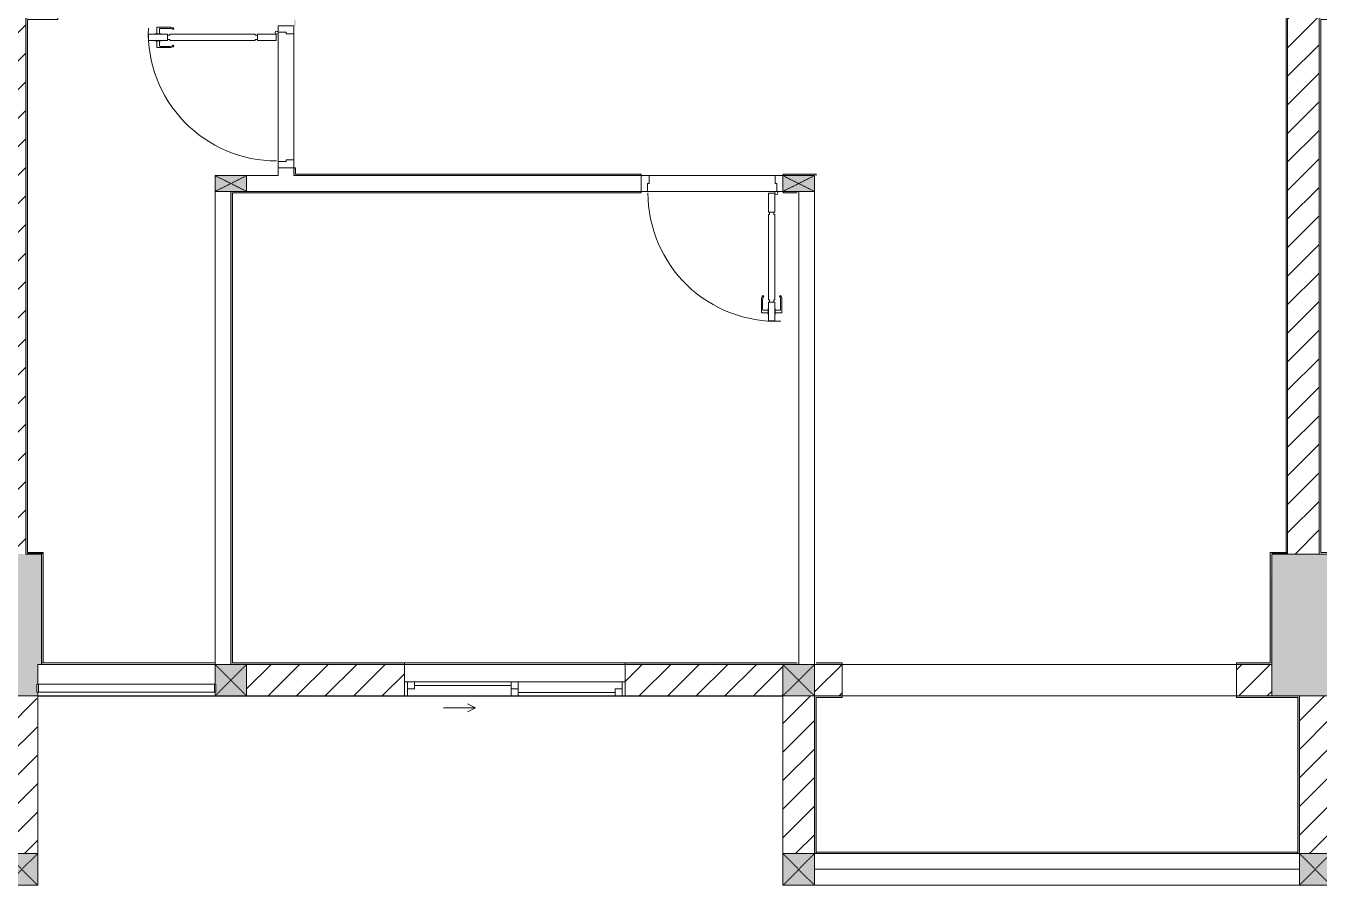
# Model space of a CAD drawing. Header units: millimetres. Extents: x 31157 to 224036, y 218 to 80529.
# Drawn here: x 149534 to 157734, y 23337 to 28787 of the extents above; entities that cross this region are included whole.
import ezdxf

# ---------------------------------------------------------------- set-up
doc = ezdxf.new("R2010")
doc.units = ezdxf.units.MM
doc.linetypes.add('IMPORT-Dash _2_', pattern=[6, 3, -3])
for name, color, linetype, lineweight in [('A-DETL-GENF-7', 170, 'Continuous', 9), ('A-DOOR-2', 170, 'Continuous', 9), ('A-FLOR-1', 170, 'Continuous', 9), ('A-FLOR-HRAL-5', 170, 'Continuous', 9), ('A-GLAZ-5', 170, 'Continuous', 9), ('A-WALL-1', 170, 'Continuous', 9), ('A-WALL-PATT-3', 170, 'Continuous', 9), ('A_1404_dwg-1', 170, 'Continuous', 9), ('I-WALL', 170, 'Continuous', 9), ('I-WALL-1', 170, 'Continuous', 9), ('S-COLS-1', 170, 'Continuous', 9), ('S-COLS-2', 170, 'Continuous', 9), ('S-COLS-4', 170, 'Continuous', 9), ('S-COLS-9', 170, 'IMPORT-Dash _2_', 9), ('S-COLS-HDLN-2', 170, 'IMPORT-Dash _2_', 9)]:
    doc.layers.add(name, color=color, linetype=linetype, lineweight=lineweight)
pattern_1 = [(45, (0, 0), (-90.50967, 90.50967), [])]

# ---------------------------------------------------------------- blocks, each defined once
blk = doc.blocks.new('A_1404_dwg_NCV_TKTC_KET CAU_rvt-1-TKTC_MB HOÀN THIỆN SÀN TẦNG 3-4-4819833-KeyPlan-CH2-Tầng 1_ Tầng 2')
at = {"layer": 'S-COLS-1'}
for points in [[(52927.6, 24536.9), (52922.6, 24561.9), (52927.6, 24736.9), (52952.6, 24736.9), (52952.6, 25436.9), (52552.6, 25436.9), (52552.6, 24536.9), (52922.6, 24536.9)], [(60752.6, 24536.9), (61127.6, 24536.9), (61122.6, 24561.9), (61127.6, 24736.9), (61152.6, 24736.9), (61152.6, 25436.9), (60752.6, 25436.9), (60752.6, 24561.9)]]:
    blk.add_hatch(color=256, dxfattribs=at).paths.add_polyline_path(points)
at = {"layer": 'A-FLOR-1'}
blk.add_line((57852.6, 23336.9), (60927.6, 23336.9), dxfattribs=at)
at = {"layer": 'A-FLOR-1', "flags": 128}
blk.add_lwpolyline([(52927.6, 24535.3), (54052.6, 24535.3), (57652.6, 24535.3)], dxfattribs=at)
at = {"layer": 'S-COLS-2'}
for p, q in [((61052.6, 25436.9), (60852.6, 25436.9)), ((60752.6, 24736.9), (60752.6, 24536.9)), ((52727.6, 24536.9), (52927.6, 24536.9)), ((60927.6, 24536.9), (61127.6, 24536.9))]:
    blk.add_line(p, q, dxfattribs=at)
blk = doc.blocks.new('A_1404_dwg_DOOR_CW_01 CANH MO-PANEL KINH - DIW_01-900x2200-CỬA GỖ VÂN LAMINATE-V58-TKTC_MB HOÀN THIỆN SÀN TẦNG 3-4-4819849-KeyPlan-CH2-Tầng 1_ Tầng 2')
at = {"layer": 'A-DETL-GENF-7'}
for p, q in [((109882.1, 56930.3), (109882.1, 56969.3)), ((109965.6, 56973.3), (109886.1, 56973.3)), ((109899.1, 56930.3), (109899.1, 56961.3)), ((109903.1, 56965.3), (109965.6, 56965.3)), ((109991.4, 56965.2), (109986.8, 56958.6)), ((109882.1, 56886.3), (109882.1, 56847.3)), ((109965.6, 56843.3), (109886.1, 56843.3)), ((109899.1, 56886.3), (109899.1, 56855.3)), ((109903.1, 56851.3), (109965.6, 56851.3)), ((109991.4, 56851.4), (109986.8, 56858))]:
    blk.add_line(p, q, dxfattribs=at)
at = {"layer": 'A-DETL-GENF-7', "flags": 128}
for points in [[(109830.6, 56888.3), (109830.6, 56928.3), (109950.6, 56928.3), (109950.6, 56888.3)], [(109910.3, 56930.3), (109910.3, 56928.3), (109870.8, 56928.3), (109870.8, 56930.3)], [(110506.6, 56922.3), (110506.6, 56928.3), (109964.6, 56928.3), (109964.6, 56922.3), (109950.6, 56922.3), (109950.6, 56894.3), (109964.6, 56894.3), (109964.6, 56888.3), (110506.6, 56888.3), (110506.6, 56894.3), (110520.6, 56894.3), (110520.6, 56922.3)], [(110520.6, 56928.3), (110520.6, 56888.3), (110640.6, 56888.3), (110640.6, 56928.3)], [(109910.3, 56886.3), (109910.3, 56888.3), (109870.8, 56888.3), (109870.8, 56886.3)]]:
    blk.add_lwpolyline(points, close=True, dxfattribs=at)
at = {"layer": 'A-DETL-GENF-7'}
blk.add_circle((110642.6, 56878.3), 10, dxfattribs=at)
for centre, radius, start, end in [((110642.6, 56878.3), 814, 90, 182), ((109886.1, 56969.3), 4, 90, 180), ((109903.1, 56961.3), 4, 90, 180), ((109965.6, 56928.3), 45, 55, 90), ((109965.6, 56928.3), 37, 55, 90), ((109886.1, 56847.3), 4, 180, 270), ((109903.1, 56855.3), 4, 180, 270), ((109965.6, 56888.3), 37, 270, 305), ((109965.6, 56888.3), 45, 270, 305)]:
    blk.add_arc(centre, radius, start, end, dxfattribs=at)
at = {"layer": 'A-DOOR-2'}
blk.add_line((110652.6, 56878.3), (110652.6, 56903.3), dxfattribs=at)
at = {"layer": 'A-DOOR-2', "flags": 128}
blk.add_lwpolyline([(110752.6, 57685.3), (110752.6, 57735.3), (110652.6, 57735.3), (110652.6, 57695.3), (110702.6, 57695.3), (110702.6, 57685.3)], close=True, dxfattribs=at)
blk.add_lwpolyline([(110752.6, 56836.9), (110752.6, 56885.3), (110702.6, 56885.3), (110702.6, 56875.3), (110652.6, 56875.3), (110652.6, 56836.9)], dxfattribs=at)
blk = doc.blocks.new('A_1404_dwg_Railing - 50 x 10mm-901205-TKTC_MB HOÀN THIỆN SÀN TẦNG 3-4-4819861-KeyPlan-CH2-Tầng 1_ Tầng 2')
at = {"layer": 'A-FLOR-HRAL-5', "flags": 128}
blk.add_lwpolyline([(107527.5, 61566.9), (107477.5, 61566.9), (107477.5, 61556.9), (107527.5, 61556.9)], close=True, dxfattribs=at)
blk = doc.blocks.new('A_1404_dwg_Railing - 50 x 10mm-901205-TKTC_MB HOÀN THIỆN SÀN TẦNG 3-4-V84-KeyPlan-CH2-Tầng 1_ Tầng 2')
at = {"layer": 'A-FLOR-HRAL-5'}
blk.add_line((62257.6, 24561.9), (62257.6, 24611.9), dxfattribs=at)
at = {"layer": 'A-FLOR-HRAL-5', "flags": 128}
blk.add_lwpolyline([(62247.6, 24611.9), (62247.6, 24561.9), (62257.6, 24561.9)], dxfattribs=at)
blk = doc.blocks.new('A_1404_dwg_Railing - Railing-883263-TKTC_MB HOÀN THIỆN SÀN TẦNG 3-4-4819867-KeyPlan-CH2-Tầng 1_ Tầng 2')
at = {"layer": 'A-FLOR-HRAL-5'}
for p, q in [((54047.6, 24611.9), (52932.6, 24611.9)), ((52932.6, 24561.9), (54047.6, 24561.9))]:
    blk.add_line(p, q, dxfattribs=at)
at = {"rotation": 90.00000000000001}
blk.add_blockref('A_1404_dwg_Railing - 50 x 10mm-901205-TKTC_MB HOÀN THIỆN SÀN TẦNG 3-4-4819861-KeyPlan-CH2-Tầng 1_ Tầng 2', (114489.5, -82915.6), dxfattribs=at)
blk.add_blockref('A_1404_dwg_Railing - 50 x 10mm-901205-TKTC_MB HOÀN THIỆN SÀN TẦNG 3-4-V84-KeyPlan-CH2-Tầng 1_ Tầng 2', (-8200, 0))
blk = doc.blocks.new('A_1404_dwg_G1_SOF - BO TRU - 100x200-745959-TKTC_MB HOÀN THIỆN SÀN TẦNG 3-4-4819847-KeyPlan-CH2-Tầng 1_ Tầng 2')
at = {"layer": 'S-COLS-1'}
blk.add_hatch(color=256, dxfattribs=at).paths.add_polyline_path([(111052.6, 40036.9), (111052.6, 40236.9), (110952.6, 40236.9), (110952.6, 40036.9)])
at = {"layer": 'S-COLS-1', "flags": 128}
blk.add_lwpolyline([(110952.6, 40036.9), (111052.6, 40036.9), (111052.6, 40236.9), (110952.6, 40236.9)], close=True, dxfattribs=at)
at = {"layer": 'S-COLS-HDLN-2'}
for p, q in [((110952.6, 40036.9), (111052.6, 40236.9)), ((111052.6, 40036.9), (110952.6, 40236.9))]:
    blk.add_line(p, q, dxfattribs=at)
blk = doc.blocks.new('A_1404_dwg_DOOR_CW_01 CANH MO-PANEL KINH - DIG_01-900x2200-CỬA NHÔM KÍNH-901215-TKTC_MB HOÀN THIỆN SÀN TẦNG 3-4-4819898-KeyPlan-CH2-Tầng 1_ Tầng 2')
at = {"layer": 'A-DETL-GENF-7'}
for p, q in [((37864.6, 68823.9), (37864.6, 68903.4)), ((37907.6, 68907.4), (37868.6, 68907.4)), ((37872.6, 68886.4), (37872.6, 68823.9)), ((37907.6, 68890.4), (37876.6, 68890.4)), ((37951.6, 68907.4), (37990.6, 68907.4)), ((37951.6, 68890.4), (37982.6, 68890.4)), ((37986.6, 68886.4), (37986.6, 68823.9)), ((37994.6, 68823.9), (37994.6, 68903.4)), ((37872.7, 68798.1), (37879.3, 68802.7)), ((37986.4, 68798.1), (37979.9, 68802.7))]:
    blk.add_line(p, q, dxfattribs=at)
at = {"layer": 'A-DETL-GENF-7', "flags": 128}
for points in [[(37907.6, 68879.2), (37909.6, 68879.2), (37909.6, 68918.7), (37907.6, 68918.7)], [(37949.6, 68958.9), (37909.6, 68958.9), (37909.6, 68838.9), (37949.6, 68838.9)], [(37951.6, 68879.2), (37949.6, 68879.2), (37949.6, 68918.7), (37951.6, 68918.7)], [(37915.6, 68282.9), (37909.6, 68282.9), (37909.6, 68824.9), (37915.6, 68824.9), (37915.6, 68838.9), (37943.6, 68838.9), (37943.6, 68824.9), (37949.6, 68824.9), (37949.6, 68282.9), (37943.6, 68282.9), (37943.6, 68268.9), (37915.6, 68268.9)], [(37909.6, 68268.9), (37949.6, 68268.9), (37949.6, 68148.9), (37909.6, 68148.9)]]:
    blk.add_lwpolyline(points, close=True, dxfattribs=at)
at = {"layer": 'A-DETL-GENF-7'}
blk.add_circle((37959.6, 68146.9), 10, dxfattribs=at)
for centre, radius, start, end in [((37959.6, 68146.9), 814, 88, 180), ((37868.6, 68903.4), 4, 90, 180), ((37876.6, 68886.4), 4, 90, 180), ((37982.6, 68886.4), 4, 0, 90), ((37990.6, 68903.4), 4, 0, 90), ((37909.6, 68823.9), 45, 180, 215), ((37909.6, 68823.9), 37, 180, 215), ((37949.6, 68823.9), 37, 325, 0), ((37949.6, 68823.9), 45, 325, 0)]:
    blk.add_arc(centre, radius, start, end, dxfattribs=at)
at = {"layer": 'A-DOOR-2'}
blk.add_line((37959.6, 68136.9), (37934.6, 68136.9), dxfattribs=at)
at = {"layer": 'A-DOOR-2', "flags": 128}
for points in [[(37102.6, 68036.9), (37102.6, 68136.9), (37142.6, 68136.9), (37142.6, 68086.9), (37152.6, 68086.9), (37152.6, 68036.9)], [(37952.6, 68036.9), (37952.6, 68086.9), (37962.6, 68086.9), (37962.6, 68136.9), (38002.6, 68136.9), (38002.6, 68036.9)]]:
    blk.add_lwpolyline(points, close=True, dxfattribs=at)
blk = doc.blocks.new('A_1404_dwg_NCV_TKTC_TANG 3 - 4_rvt-1-TKTC_MB HOÀN THIỆN SÀN TẦNG 3-4-4819943-KeyPlan-CH2-Tầng 1_ Tầng 2')
at = {"layer": 'A-WALL-PATT-3'}
for points in [[(60842.6, 25446.9), (60852.6, 25446.9), (60852.6, 32236.9), (60842.6, 32236.9), (60842.6, 28836.9)], [(52862.6, 25436.9), (52862.6, 28836.9), (52852.6, 28836.9), (52852.6, 25436.9)], [(54152.6, 24736.9), (54162.6, 24736.9), (54162.6, 27736.9), (54152.6, 27736.9), (54152.6, 24746.9)], [(52952.6, 25436.9), (52962.6, 25436.9), (52962.6, 25446.9), (52862.6, 25446.9), (52862.6, 25436.9), (52927.6, 25436.9)], [(52962.6, 24746.9), (52962.6, 25436.9), (52952.6, 25436.9), (52952.6, 24746.9)], [(60752.6, 24746.9), (60747.2, 25446.9), (60742.6, 25446.9), (60742.6, 24746.9)], [(60842.6, 25436.9), (60852.6, 25436.9), (60852.6, 25446.9), (60752.6, 25446.9), (60752.6, 25436.9)], [(57852.6, 23536.9), (57862.6, 23536.9), (57862.6, 24536.9), (57852.6, 24536.9), (57852.6, 24526.3)], [(60927.6, 23536.9), (60927.6, 24526.9), (60917.6, 24526.9), (60917.6, 23536.9)]]:
    blk.add_hatch(color=256, dxfattribs=at).paths.add_polyline_path(points)
h = blk.add_hatch(color=256, dxfattribs=at)
h.paths.add_polyline_path([(54562.6, 27836.9), (54562.6, 27886.9), (54552.6, 27886.9), (54552.6, 27836.9)])
h.paths.add_polyline_path([(54562.6, 28786.9), (54562.6, 28826.9), (54552.6, 28826.9), (54552.6, 28786.9)])
h = blk.add_hatch(color=256, dxfattribs=at)
h.paths.add_polyline_path([(57862.6, 27836.9), (57862.6, 27846.9), (57654.2, 27846.9), (57654.2, 27836.9), (57852.6, 27836.9)])
h.paths.add_polyline_path([(54562.6, 27836.9), (56754.2, 27836.9), (56754.2, 27846.9), (54562.6, 27846.9)])
h = blk.add_hatch(color=256, dxfattribs=at)
h.paths.add_polyline_path([(57742.6, 27726.9), (57742.6, 27736.9), (57654.2, 27736.9), (57654.2, 27726.9)])
h.paths.add_polyline_path([(54552.6, 27726.9), (56754.2, 27726.9), (56754.2, 27736.9), (54162.6, 27736.9), (54162.6, 27726.9)])
h = blk.add_hatch(color=256, dxfattribs=at)
h.paths.add_polyline_path([(54162.6, 24736.9), (55252.6, 24736.9), (55252.6, 24746.9), (54162.6, 24746.9)])
h.paths.add_polyline_path([(57752.6, 24736.9), (57752.6, 24746.9), (56652.6, 24746.9), (56652.6, 24736.9), (57652.6, 24736.9)])
h = blk.add_hatch(color=256, dxfattribs=at)
h.paths.add_polyline_path([(60752.6, 24736.9), (60752.6, 24746.9), (60527.6, 24746.9), (60527.6, 24736.9), (60742.6, 24736.9)])
h.paths.add_polyline_path([(58027.6, 24736.9), (58027.6, 24746.9), (57862.6, 24746.9), (57862.6, 24736.9)])
h = blk.add_hatch(color=256, dxfattribs=at)
h.paths.add_polyline_path([(60733.8, 24526.9), (60927.6, 24526.9), (60927.6, 24536.9), (60527.6, 24536.9), (60527.6, 24526.9), (60604.1, 24526.9)])
h.paths.add_polyline_path([(57862.6, 24526.9), (58027.6, 24526.9), (58027.6, 24536.9), (57862.6, 24536.9)])
at = {"layer": 'A-FLOR-1'}
for p, q in [((54552.6, 28736.9), (54552.6, 27936.9)), ((56804.2, 27836.9), (57604.2, 27836.9)), ((57614.2, 27736.9), (56794.2, 27736.9)), ((57852.6, 24736.9), (57862.6, 24736.9)), ((58027.6, 24736.9), (60527.6, 24736.9))]:
    blk.add_line(p, q, dxfattribs=at)
at = {"layer": 'A-FLOR-1', "flags": 128}
blk.add_lwpolyline([(58027.6, 24536.9), (60527.6, 24536.9), (60527.6, 24736.9), (58027.6, 24736.9)], close=True, dxfattribs=at)
at = {"layer": 'A-WALL-1'}
for p, q in [((54452.6, 27926.9), (54452.6, 28746.9)), ((54552.6, 28736.9), (54552.6, 27936.9)), ((54552.6, 27886.9), (54452.6, 27886.9)), ((54452.6, 27886.9), (54452.6, 27836.9)), ((54452.6, 27836.9), (54252.6, 27836.9)), ((54552.6, 27836.9), (54562.6, 27836.9)), ((56754.2, 27736.9), (56754.2, 27836.9)), ((56804.2, 27836.9), (57604.2, 27836.9)), ((54052.6, 27736.9), (54052.6, 24736.9)), ((54152.6, 24736.9), (54152.6, 27736.9)), ((54252.6, 27736.9), (56754.2, 27736.9)), ((57614.2, 27736.9), (56794.2, 27736.9)), ((57752.6, 27736.9), (57752.6, 24736.9)), ((57852.6, 24736.9), (57852.6, 27736.9)), ((54052.6, 24736.9), (54152.6, 24736.9)), ((57752.6, 24736.9), (57852.6, 24736.9))]:
    blk.add_line(p, q, dxfattribs=at)
at = {"layer": 'A-WALL-1', "flags": 128}
for points in [[(56754.2, 27836.9), (54562.6, 27836.9), (54552.6, 27836.9), (54552.6, 27886.9)], [(52927.6, 24611.9), (52927.6, 24736.9), (54052.2, 24736.9), (54052.2, 24611.9)], [(54052.2, 24561.9), (54052.2, 24536.9), (52927.6, 24536.9), (52927.6, 24561.9)]]:
    blk.add_lwpolyline(points, dxfattribs=at)
at = {"layer": 'I-WALL'}
for p, q in [((54552.6, 27886.9), (54552.6, 27836.9)), ((54562.6, 27836.9), (56754.2, 27836.9)), ((56754.2, 27736.9), (54252.6, 27736.9)), ((52952.6, 24746.9), (52952.6, 24736.9)), ((52962.6, 24746.9), (54052.6, 24746.9)), ((55252.6, 24746.9), (56652.6, 24746.9)), ((56652.6, 24736.9), (55252.6, 24736.9)), ((57862.6, 23546.9), (60917.6, 23546.9)), ((60917.6, 23536.9), (57862.6, 23536.9))]:
    blk.add_line(p, q, dxfattribs=at)
at = {"layer": 'I-WALL-1'}
for p, q in [((54152.6, 27736.9), (54152.6, 24736.9)), ((57652.6, 24736.9), (57752.6, 24736.9)), ((57752.6, 24736.9), (57752.6, 24746.9))]:
    blk.add_line(p, q, dxfattribs=at)
at = {"layer": 'I-WALL-1', "flags": 128}
for points in [[(60767.6, 32236.9), (60767.6, 32226.9), (60842.6, 32226.9), (60842.6, 25446.9), (60752.6, 25446.9), (60742.6, 25446.9), (60742.6, 24746.9), (60527.6, 24746.9), (60527.6, 24736.9), (60752.6, 24736.9), (60752.6, 24746.9), (60752.6, 25436.9), (60852.6, 25436.9), (60852.6, 25446.9), (60852.6, 28836.9)], [(52862.6, 28836.9), (52852.6, 28836.9), (52852.6, 25436.9), (52862.6, 25436.9), (52952.6, 25436.9), (52952.6, 24746.9), (52962.6, 24746.9), (52962.6, 25436.9), (52962.6, 25446.9), (52862.6, 25446.9), (52862.6, 28826.9), (53054.6, 28826.9), (53054.6, 28836.9)], [(61062.6, 28836.9), (61052.6, 28836.9), (61052.6, 25436.9), (61062.6, 25436.9), (61152.6, 25436.9), (61152.6, 24746.9), (61162.6, 24746.9), (61162.6, 25436.9), (61162.6, 25446.9), (61062.6, 25446.9), (61062.6, 28826.9), (61254.6, 28826.9), (61254.6, 28836.9)], [(56754.2, 27836.9), (56754.2, 27846.9), (54562.6, 27846.9), (54562.6, 27886.9), (54552.6, 27886.9)], [(57862.6, 27836.9), (57862.6, 27846.9), (57654.2, 27846.9), (57654.2, 27836.9)], [(54252.5, 24736.9), (55252.6, 24736.9), (55252.6, 24746.9), (54162.6, 24746.9), (54162.6, 27726.9), (56754.2, 27726.9), (56754.2, 27736.9)], [(57654.2, 27736.9), (57654.2, 27726.9), (57742.6, 27726.9)], [(54152.6, 24736.9), (54162.6, 24736.9), (54252.5, 24736.9)], [(57742.6, 24746.9), (56652.6, 24746.9), (56652.6, 24736.9), (57652.6, 24736.9)], [(57862.6, 24736.9), (58027.6, 24736.9), (58027.6, 24746.9), (57862.6, 24746.9)]]:
    blk.add_lwpolyline(points, dxfattribs=at)
for points in [[(57862.6, 24536.9), (57852.6, 24536.9), (57852.6, 23536.9), (57862.6, 23536.9), (57862.6, 24526.9), (58027.6, 24526.9), (58027.6, 24536.9)], [(60927.6, 23536.9), (60927.6, 24526.9), (60927.6, 24536.9), (60527.6, 24536.9), (60527.6, 24526.9), (60917.6, 24526.9), (60917.6, 23536.9)]]:
    blk.add_lwpolyline(points, close=True, dxfattribs=at)
for name, p, rotation in [('A_1404_dwg_DOOR_CW_01 CANH MO-PANEL KINH - DIG_01-900x2200-CỬA NHÔM KÍNH-901215-TKTC_MB HOÀN THIỆN SÀN TẦNG 3-4-4819898-KeyPlan-CH2-Tầng 1_ Tầng 2', (122589.5, -9215.6), 90), ('A_1404_dwg_G1_SOF - BO TRU - 100x200-745959-TKTC_MB HOÀN THIỆN SÀN TẦNG 3-4-4819847-KeyPlan-CH2-Tầng 1_ Tầng 2', (14015.6, 138789.5), 270), ('A_1404_dwg_DOOR_CW_01 CANH MO-PANEL KINH - DIW_01-900x2200-CỬA GỖ VÂN LAMINATE-V58-TKTC_MB HOÀN THIỆN SÀN TẦNG 3-4-4819849-KeyPlan-CH2-Tầng 1_ Tầng 2', (114489.5, -82915.6), 90), ('A_1404_dwg_G1_SOF - BO TRU - 100x200-745959-TKTC_MB HOÀN THIỆN SÀN TẦNG 3-4-4819847-KeyPlan-CH2-Tầng 1_ Tầng 2', (17615.6, 138789.5), 270)]:
    blk.add_blockref(name, p, dxfattribs=dict(rotation=rotation))
blk.add_blockref('A_1404_dwg_Railing - Railing-883263-TKTC_MB HOÀN THIỆN SÀN TẦNG 3-4-4819867-KeyPlan-CH2-Tầng 1_ Tầng 2', (0, 0))
blk = doc.blocks.new('A_1404_dwg_1_FAMILY RVT - W01-WxH 1400x1400xmm-389822-TKTC_MB HOÀN THIỆN SÀN TẦNG 3-4-4819949-KeyPlan-CH2-Tầng 1_ Tầng 2')
at = {"layer": 'A-GLAZ-5'}
for p, q in [((50000.9, 78313.1), (50204.1, 78313.1)), ((49052.5, 78236.9), (49052.5, 78036.9)), ((49071.5, 78236.9), (49071.5, 78148)), ((49730.3, 78236.9), (49774.7, 78236.9)), ((50433.4, 78236.9), (50433.4, 78148)), ((49116, 78214.7), (49730.3, 78214.7)), ((49774.7, 78192.5), (49730.3, 78192.5)), ((49774.7, 78170.3), (50389, 78170.3))]:
    blk.add_line(p, q, dxfattribs=at)
at = {"layer": 'A-GLAZ-5', "flags": 128}
for points in [[(50051.7, 78338.5), (50000.9, 78313.1), (50051.7, 78287.7)], [(50452.5, 78036.9), (50452.5, 78236.9), (49052.5, 78236.9), (49116, 78236.9)], [(49730.3, 78148), (49730.3, 78236.9), (49116, 78236.9), (49116, 78192.5), (49071.5, 78192.5)], [(49774.7, 78148), (49774.7, 78236.9), (50433.4, 78236.9), (50452.5, 78236.9)], [(49052.5, 78148), (49071.5, 78148), (49730.3, 78148), (49774.7, 78148), (50389, 78148), (50452.5, 78148)], [(50433.4, 78192.5), (50389, 78192.5), (50389, 78148)]]:
    blk.add_lwpolyline(points, dxfattribs=at)
blk = doc.blocks.new('A_1404_dwg_G1_SOF - BO TRU - 200x200-V16-TKTC_MB HOÀN THIỆN SÀN TẦNG 3-4-4819995-KeyPlan-CH2-Tầng 1_ Tầng 2')
at = {"layer": 'S-COLS-9'}
blk.add_hatch(color=256, dxfattribs=at).paths.add_polyline_path([(54252.5, 24536.9), (54252.5, 24736.9), (54052.5, 24736.9), (54057.6, 24536.9)])
at = {"layer": 'S-COLS-4'}
blk.add_line((54052.5, 24736.9), (54052.5, 24611.9), dxfattribs=at)
at = {"layer": 'S-COLS-4', "flags": 128}
blk.add_lwpolyline([(54052.5, 24561.9), (54052.5, 24536.9), (54252.5, 24536.9), (54252.5, 24736.9)], dxfattribs=at)
at = {"layer": 'S-COLS-HDLN-2'}
for p, q in [((54252.5, 24736.9), (54052.5, 24536.9)), ((54052.5, 24736.9), (54252.5, 24536.9))]:
    blk.add_line(p, q, dxfattribs=at)
blk = doc.blocks.new('A_1404_dwg_G1_SOF - BO TRU - 200x200-3054293-TKTC_MB HOÀN THIỆN SÀN TẦNG 3-4-4819986-KeyPlan-CH2-Tầng 1_ Tầng 2')
at = {"layer": 'S-COLS-9'}
blk.add_hatch(color=256, dxfattribs=at).paths.add_polyline_path([(42402.6, 17236.9), (42402.6, 17436.9), (42202.6, 17436.9), (42202.6, 17236.9)])
at = {"layer": 'S-COLS-4', "flags": 128}
blk.add_lwpolyline([(42402.6, 17436.9), (42202.6, 17436.9), (42202.6, 17236.9), (42402.6, 17236.9)], close=True, dxfattribs=at)
at = {"layer": 'S-COLS-HDLN-2'}
for p, q in [((42402.6, 17436.9), (42202.6, 17236.9)), ((42202.6, 17436.9), (42402.6, 17236.9))]:
    blk.add_line(p, q, dxfattribs=at)
blk = doc.blocks.new('A_1404_dwg_G1_SOF - BO TRU - 200x200-V11-TKTC_MB HOÀN THIỆN SÀN TẦNG 3-4-4819990-KeyPlan-CH2-Tầng 1_ Tầng 2')
at = {"layer": 'S-COLS-9'}
blk.add_hatch(color=256, dxfattribs=at).paths.add_polyline_path([(42052.6, 25436.9), (42052.6, 25636.9), (41852.6, 25636.9), (41852.6, 25437)])
at = {"layer": 'S-COLS-4', "flags": 128}
blk.add_lwpolyline([(41852.6, 25636.9), (41852.6, 25436.9), (42052.6, 25436.9), (42052.6, 25636.9)], dxfattribs=at)
at = {"layer": 'S-COLS-HDLN-2'}
for p, q in [((42052.6, 25636.9), (41852.6, 25436.9)), ((41852.6, 25636.9), (42052.6, 25436.9))]:
    blk.add_line(p, q, dxfattribs=at)
blk = doc.blocks.new('A_1404_dwg-4819832-KeyPlan-CH2-Tầng 1_ Tầng 2')
at = {"layer": 'A-WALL-PATT-3'}
h = blk.add_hatch(dxfattribs=at)
h.set_pattern_fill('FP_26', color=256, style=0, pattern_type=2)
h.set_pattern_definition(pattern_1)
h.paths.add_polyline_path([(52652.6, 25436.9), (52852.6, 25436.9), (52852.6, 28836.9), (52652.6, 28836.9), (52652.6, 25446.9)])
h.paths.add_polyline_path([(52652.6, 29036.9), (52852.6, 29036.9), (52852.6, 32236.9), (52652.6, 32236.9), (52652.6, 29255)])
h = blk.add_hatch(dxfattribs=at)
h.set_pattern_fill('FP_26', color=256, style=0, pattern_type=2)
h.set_pattern_definition(pattern_1)
h.paths.add_polyline_path([(61052.6, 25436.9), (61052.6, 28836.9), (60852.6, 28836.9), (60852.6, 25436.9)])
h.paths.add_polyline_path([(61052.6, 29036.9), (61052.6, 32236.9), (60852.6, 32236.9), (60852.6, 29036.9)])
h = blk.add_hatch(dxfattribs=at)
h.set_pattern_fill('FP_26', color=256, style=0, pattern_type=2)
h.set_pattern_definition(pattern_1)
h.paths.add_polyline_path([(56998.2, 24536.9), (57652.6, 24536.9), (57652.6, 24736.9), (56652.6, 24736.9), (56652.6, 24536.9)])
h.paths.add_polyline_path([(54252.5, 24536.9), (55252.6, 24536.9), (55252.6, 24736.9), (54252.5, 24736.9), (54252.5, 24561.9)])
h = blk.add_hatch(dxfattribs=at)
h.set_pattern_fill('FP_26', color=256, style=0, pattern_type=2)
h.set_pattern_definition(pattern_1)
h.paths.add_polyline_path([(60752.6, 24536.9), (60752.6, 24736.9), (60527.6, 24736.9), (60527.6, 24536.9)])
h.paths.add_polyline_path([(58027.6, 24536.9), (58027.6, 24736.9), (57852.6, 24736.9), (57852.6, 24536.9), (57862.6, 24536.9)])
h = blk.add_hatch(dxfattribs=at)
h.set_pattern_fill('FP_26', color=256, style=0, pattern_type=2)
h.set_pattern_definition(pattern_1)
h.paths.add_polyline_path([(52922.6, 23536.9), (52927.6, 23536.9), (52922.6, 24536.9), (52727.6, 24536.9), (52727.6, 23536.9)])
h = blk.add_hatch(dxfattribs=at)
h.set_pattern_fill('FP_26', color=256, style=0, pattern_type=2)
h.set_pattern_definition(pattern_1)
h.paths.add_polyline_path([(57852.6, 23536.9), (57852.6, 24536.9), (57652.6, 24536.9), (57652.6, 23536.9)])
h = blk.add_hatch(dxfattribs=at)
h.set_pattern_fill('FP_26', color=256, style=0, pattern_type=2)
h.set_pattern_definition(pattern_1)
h.paths.add_polyline_path([(61122.6, 23536.9), (61127.6, 23536.9), (61122.6, 24536.9), (60927.6, 24536.9), (60927.6, 23536.9)])
at = {"layer": 'A-WALL-1'}
for p, q in [((60852.6, 25436.9), (61052.6, 25436.9)), ((60752.6, 24536.9), (60752.6, 24736.9)), ((52927.6, 24536.9), (52727.6, 24536.9)), ((52927.6, 23536.9), (52927.6, 24536.9)), ((54252.5, 24536.9), (55252.6, 24536.9)), ((61127.6, 24536.9), (60927.6, 24536.9)), ((57852.6, 23437.4), (60927.6, 23437.4)), ((60927.6, 23337.4), (57852.6, 23337.4))]:
    blk.add_line(p, q, dxfattribs=at)
at = {"layer": 'A-WALL-1', "flags": 128}
blk.add_lwpolyline([(56652.6, 24536.9), (57652.6, 24536.9), (57652.6, 23536.9)], dxfattribs=at)
for name, p in [('A_1404_dwg_NCV_TKTC_KET CAU_rvt-1-TKTC_MB HOÀN THIỆN SÀN TẦNG 3-4-4819833-KeyPlan-CH2-Tầng 1_ Tầng 2', (0, 0)), ('A_1404_dwg_NCV_TKTC_TANG 3 - 4_rvt-1-TKTC_MB HOÀN THIỆN SÀN TẦNG 3-4-4819943-KeyPlan-CH2-Tầng 1_ Tầng 2', (0, 0)), ('A_1404_dwg_G1_SOF - BO TRU - 200x200-V16-TKTC_MB HOÀN THIỆN SÀN TẦNG 3-4-4819995-KeyPlan-CH2-Tầng 1_ Tầng 2', (0, 0)), ('A_1404_dwg_G1_SOF - BO TRU - 200x200-V11-TKTC_MB HOÀN THIỆN SÀN TẦNG 3-4-4819990-KeyPlan-CH2-Tầng 1_ Tầng 2', (15799.9, -900)), ('A_1404_dwg_G1_SOF - BO TRU - 200x200-3054293-TKTC_MB HOÀN THIỆN SÀN TẦNG 3-4-4819986-KeyPlan-CH2-Tầng 1_ Tầng 2', (10525, 6100)), ('A_1404_dwg_G1_SOF - BO TRU - 200x200-3054293-TKTC_MB HOÀN THIỆN SÀN TẦNG 3-4-4819986-KeyPlan-CH2-Tầng 1_ Tầng 2', (15450, 6100)), ('A_1404_dwg_G1_SOF - BO TRU - 200x200-3054293-TKTC_MB HOÀN THIỆN SÀN TẦNG 3-4-4819986-KeyPlan-CH2-Tầng 1_ Tầng 2', (18725, 6100))]:
    blk.add_blockref(name, p)
at = {"rotation": 180}
blk.add_blockref('A_1404_dwg_1_FAMILY RVT - W01-WxH 1400x1400xmm-389822-TKTC_MB HOÀN THIỆN SÀN TẦNG 3-4-4819949-KeyPlan-CH2-Tầng 1_ Tầng 2', (105705.1, 102773.9), dxfattribs=at)

msp = doc.modelspace()

# ---------------------------------------------------------------- block references
at = {"layer": 'A_1404_dwg-1'}
msp.add_blockref('A_1404_dwg-4819832-KeyPlan-CH2-Tầng 1_ Tầng 2', (96681.4, 0), dxfattribs=at)

doc.saveas('drawing.dxf')
